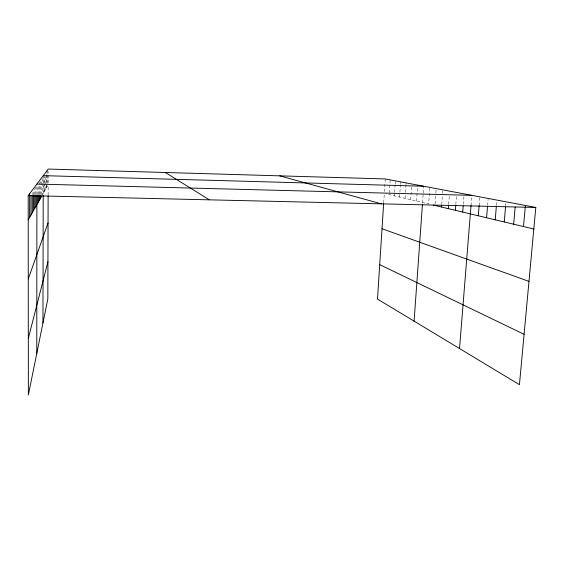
<?xml version="1.0" encoding="UTF-8"?>
<svg xmlns="http://www.w3.org/2000/svg" width="564" height="564" viewBox="0 0 564 564"><rect width="100%" height="100%" fill="white"/><g stroke="black" fill="none" stroke-linecap="round" stroke-linejoin="round"><path stroke-width="0.42" stroke-dasharray="2.82 2.11" d="M33.53 194.707L33.53 191.182M34.7 194.728L34.7 188.7M35.821 194.256L35.828 187.241M36.893 194.347L36.9 185.782M37.915 194.954L37.922 185.33M38.888 194.249L38.902 185.683M39.825 194.185L39.84 181.904M40.721 194.418L40.735 184.111M40.742 183.251L40.742 181.53M41.581 194.65L41.609 179.493M42.441 178.435L42.413 194.869L47.524 185.831M43.209 193.459L43.224 184.125M43.224 183.279L43.238 175.644M43.999 192.063L44.027 175.467M44.753 190.724L44.767 183.864M44.775 183.011L44.789 177.011M45.487 189.433L45.515 176.814M46.192 188.186L46.199 183.843M46.206 182.976L46.227 172.542M46.868 186.987L46.911 170.772M47.531 183.321L47.566 170.737M48.123 194.961L48.151 185.57M48.159 182.976L48.194 171.667M383.703 202.695L384.246 194.249M384.408 191.704L385.233 178.943M389.343 192.853L390.189 179.881M394.321 195.793L394.497 193.156M394.553 192.275L395.019 185.246M395.082 184.365L395.315 180.854M399.587 197.047L400.384 185.232M400.44 184.386L400.609 181.855M405.037 198.345L405.389 193.191M405.445 192.331L405.918 185.471M405.974 184.611L406.087 182.891M410.677 199.684L411.706 184.844M416.514 201.073L417.642 185.084M422.57 202.518L423.183 193.946M423.24 193.092L423.733 186.233M429.796 188.27L428.661 203.964L385.945 193.797M435.098 203.78L435.845 193.656M435.901 192.817L436.155 189.441M441.711 204.45L442.486 194.143M442.55 193.283L442.74 190.702M448.648 204.267L449.381 194.643M455.839 204.379L456.495 195.884M463.326 204.281L464.01 195.616M471.025 205.458L471.701 197.026M479.139 205.458L479.774 197.717M487.599 205.458L488.114 199.318M496.454 205.233L496.821 200.946M505.598 206.184L505.901 202.68M32.296 192.782L32.296 194.517"/><path stroke-width="0.85" d="M33.523 210.562L33.53 195.588M34.693 208.497L34.7 195.588M35.814 206.516L35.821 195.13M36.766 353.494L36.893 195.207M37.901 202.828L37.908 195.828M38.881 201.101L38.888 195.102M39.818 199.444L39.825 195.059M40.721 197.858L40.721 195.278M42.956 322.968L43.202 195.172M48.123 195.814L47.827 298.927L28.362 394.941L28.2 195.616L48.201 169.059L385.233 178.943L535.8 207.453L519.444 384.683L377.499 299.061L383.647 203.541M414.096 321.135L422.45 204.182M441.52 207.023L441.647 205.31M448.317 208.645L448.584 205.141M455.374 210.323L455.768 205.226M462.713 212.071L463.192 206.008M459.526 348.538L471.025 205.458M478.293 215.779L479.139 205.458M486.577 217.753L487.529 206.339M495.213 219.805L496.383 206.086M504.23 221.955L505.52 207.066M513.649 224.197L515.165 207.037M523.498 226.538L525.324 206.361M28.313 338.449L47.933 261.767M28.263 278.961L48.046 222.942M28.221 219.932L41.581 196.328M28.2 195.616L535.8 207.453M36.9 184.068L471.835 195.341M43.238 175.644L423.733 186.233M433.392 205.092L533.812 228.998M279.744 175.848L381.412 203.851M382.025 228.73L528.976 281.38M379.713 264.65L524.097 334.304M165.308 172.492L209.371 199.839M30.999 195.327L31.006 215.011M29.638 193.713L29.645 217.408M32.296 195.384L32.296 212.734"/></g></svg>
